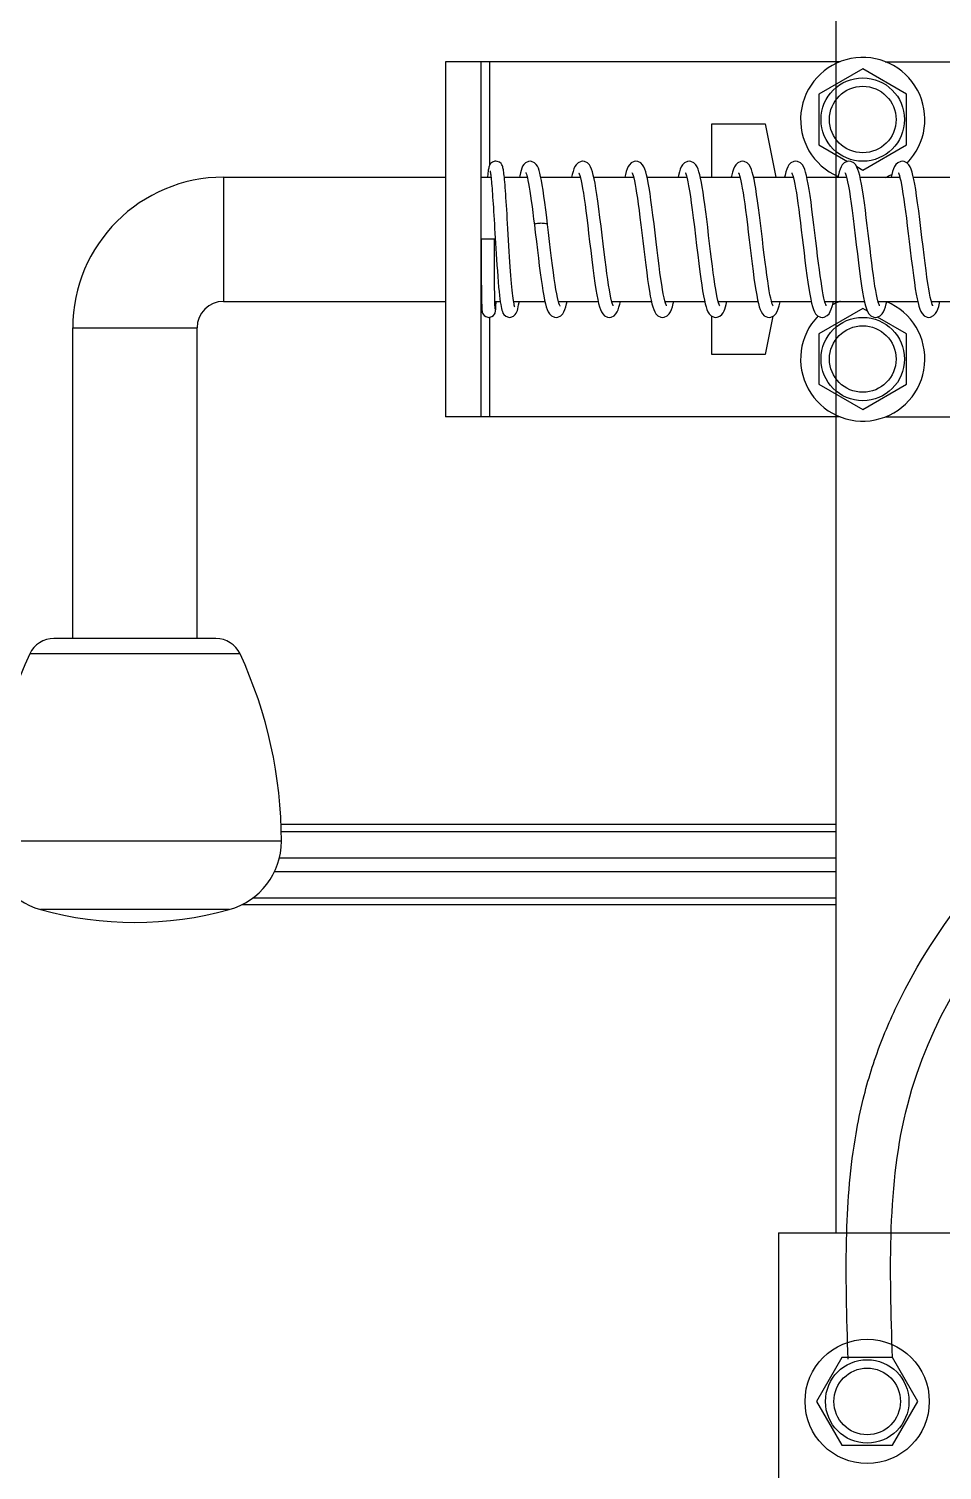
# Model space of a CAD drawing. Header units: millimetres. Extents: x 21899 to 38731, y -5425 to 3612.
# Drawn here: x 25084.2 to 25187.1, y 464.8 to 627.3 of the extents above; entities that cross this region are included whole.
import ezdxf

# ---------------------------------------------------------------- set-up
doc = ezdxf.new("R2010")
doc.units = ezdxf.units.MM

msp = doc.modelspace()

# ---------------------------------------------------------------- linework, layer by layer
at = {"color": 7, "linetype": 'Continuous'}
for p, q in [((25175.10988160015, 571.6200275439187), (25175.10988160015, 898.7786442230572)), ((25175.56677601335, 623.5853616595596), (25131.10988160015, 623.5853616595596)), ((25131.10988160015, 623.5853616595596), (25131.10988160015, 583.5853616595596)), ((25135.10988160015, 583.5853616595596), (25135.10988160015, 623.5853616595596)), ((25178.10988160015, 622.7853616595603), (25173.17353679855, 619.9353616595617)), ((25183.04622640176, 619.9353616595617), (25178.10988160015, 622.7853616595603)), ((25180.65298718696, 623.5853616595596), (25215.56677601335, 623.5853616595596)), ((25173.17353679855, 619.9353616595617), (25173.17353679855, 614.2353616595574)), ((25183.04622640176, 614.2353616595574), (25183.04622640176, 619.9353616595617)), ((25161.10988160015, 616.5853616595596), (25167.10988160015, 616.5853616595596)), ((25161.10988160015, 610.5853616595596), (25161.10988160015, 616.5853616595596)), ((25167.10988160015, 616.5853616595596), (25168.30988160016, 610.5853616595596)), ((25173.17353679855, 614.2353616595574), (25176.40846250975, 612.3676764294578)), ((25178.10988160015, 611.3853616595588), (25183.04622640176, 614.2353616595574)), ((25177.42783793586, 611.7791397527617), (25178.10988160015, 611.3853616595588)), ((25106.10988160015, 610.5853616595596), (25131.10988160015, 610.5853616595596)), ((25135.10988160015, 610.5853616595596), (25136.23114315286, 610.5853616595596)), ((25137.73158506805, 610.5853616595596), (25140.31285505195, 610.5853616595596)), ((25141.83697144606, 610.5853616595596), (25146.28253636826, 610.5853616595596)), ((25147.81052977045, 610.5853616595596), (25152.28236599536, 610.5853616595596)), ((25153.81064672336, 610.5853616595596), (25158.28192014316, 610.5853616595596)), ((25159.81091482825, 610.5853616595596), (25164.28251110276, 610.5853616595596)), ((25165.81053666126, 610.5853616595596), (25170.28240106785, 610.5853616595596)), ((25171.81049624756, 610.5853616595596), (25176.28176991805, 610.5853616595596)), ((25177.81042855886, 610.5853616595596), (25182.28227627745, 610.5853616595596)), ((25183.81035152866, 610.5853616595596), (25188.28341217055, 610.5853616595596)), ((25136.60633056925, 603.5853616595596), (25135.11343263106, 603.5853616595596)), ((25106.10988160015, 596.5853616595596), (25131.10988160015, 596.5853616595596)), ((25135.10988160015, 596.5853616595596), (25135.17181645716, 596.5853616595596)), ((25136.66605369435, 596.5853616595596), (25137.26930386796, 596.5853616595596)), ((25138.77583223316, 596.5853616595596), (25142.30252772095, 596.5853616595596)), ((25143.83091507095, 596.5853616595596), (25148.30285467765, 596.5853616595596)), ((25149.83080220215, 596.5853616595596), (25154.30239346756, 596.5853616595596)), ((25155.83082222166, 596.5853616595596), (25160.30245342675, 596.5853616595596)), ((25161.83107838726, 596.5853616595596), (25166.30267106576, 596.5853616595596)), ((25167.83051980195, 596.5853616595596), (25172.30293314905, 596.5853616595596)), ((25173.83054803676, 596.5853616595596), (25178.30198468456, 596.5853616595596)), ((25179.83059834735, 596.5853616595596), (25184.30261033856, 596.5853616595596)), ((25185.83113406876, 596.5853616595596), (25190.30132374806, 596.5853616595596)), ((25161.10988160015, 590.5853616595596), (25161.10988160015, 594.9292166228624)), ((25167.97620520375, 594.9169796776623), (25167.10988160015, 590.5853616595596)), ((25178.10988160015, 595.7853616595603), (25173.17353679855, 592.9353616595617)), ((25178.64043724725, 595.4790452138623), (25178.10988160015, 595.7853616595603)), ((25183.04622640176, 592.9353616595617), (25179.77853974515, 594.8219614303598)), ((25089.10988160015, 558.5853616595596), (25089.10988160015, 593.5853616595596)), ((25103.10988160015, 558.5853616595596), (25103.10988160015, 593.5853616595596)), ((25173.17353679855, 592.9353616595617), (25173.17353679855, 587.2353616595574)), ((25183.04622640176, 587.2353616595574), (25183.04622640176, 592.9353616595617)), ((25167.10988160015, 590.5853616595596), (25161.10988160015, 590.5853616595596)), ((25173.17353679855, 587.2353616595574), (25178.10988160015, 584.3853616595588)), ((25178.10988160015, 584.3853616595588), (25183.04622640176, 587.2353616595574)), ((25175.56677601335, 583.5853616595596), (25131.10988160015, 583.5853616595596)), ((25180.65298718696, 583.5853616595596), (25215.56677601335, 583.5853616595596)), ((25175.10988160015, 491.5853616595596), (25175.10988160015, 571.6200275439187)), ((25105.23661215015, 558.5853616595596), (25086.98315105015, 558.5853616595596)), ((25175.75988160016, 477.521706461157), (25172.90988160016, 472.5853616595596)), ((25181.45988160015, 477.521706461157), (25175.75988160016, 477.521706461157)), ((25184.30988160016, 472.5853616595596), (25181.45988160015, 477.521706461157)), ((25172.90988160016, 472.5853616595596), (25175.75988160016, 467.6490168580567)), ((25181.45988160015, 467.6490168580567), (25184.30988160016, 472.5853616595596)), ((25175.75988160016, 467.6490168580567), (25181.45988160015, 467.6490168580567))]:
    msp.add_line(p, q, dxfattribs=at)
at = {"color": 9, "linetype": 'Continuous'}
for p, q in [((25136.10988160015, 611.9943227330587), (25136.10988160015, 623.5853616595596)), ((25106.10988160015, 610.5853616595596), (25106.10988160015, 596.5853616595596)), ((25136.10988160015, 583.5853616595596), (25136.10988160015, 594.8000061016573)), ((25089.10988160015, 593.5853616595596), (25103.10988160015, 593.5853616595596)), ((25107.95746729166, 556.8490654615598), (25084.26229590866, 556.8490654615598)), ((25175.10988160015, 537.607327452657), (25112.57674691143, 537.6073274526607)), ((25112.59899076342, 536.830870317357), (25175.10988160015, 536.830870317357)), ((25112.60984264396, 535.7249205632615), (25079.60992055635, 535.7249205632615)), ((25112.38747967264, 533.8618187949614), (25175.10988160015, 533.8618187949614)), ((25111.83913012993, 532.3089045242596), (25175.10988160015, 532.3089045242596)), ((25175.10988160015, 528.5633958665603), (25108.1551879153, 528.5633958665567)), ((25109.41643655477, 529.3398530018603), (25175.10988160015, 529.3398530018603)), ((25106.73484069615, 528.0222932623583), (25085.48492250415, 528.0222932623583))]:
    msp.add_line(p, q, dxfattribs=at)
at = {"color": 3, "linetype": 'Continuous'}
for q in [(25243.10988160015, 491.5853616595596), (25168.60988160015, 389.5853616595596)]:
    msp.add_line((25168.60988160015, 491.5853616595596), q, dxfattribs=at)
at = {"color": 7, "linetype": 'Continuous'}
for points in [[(25136.77844875106, 612.3853615709595), (25136.64501721786, 612.3727232259625), (25136.38133928826, 612.2710928800589), (25136.19074316276, 612.1117017011602), (25136.08625320756, 611.9600236636616), (25136.03159200375, 611.8358335736593), (25135.99710725326, 611.7253174915604), (25135.97100518645, 611.615266411558), (25135.94867037106, 611.4971507636583), (25135.92831931156, 611.3668245669614), (25135.90913309056, 611.2220395239601), (25135.89053085886, 611.0600004792577), (25135.87221432495, 610.8786796205604), (25135.85400495026, 610.6763248865609), (25135.84664008966, 610.5853616595596)], [(25136.12593364145, 611.3077404290598), (25136.12588738606, 611.3078869967576), (25136.13020522556, 611.2916687346587), (25136.13984138996, 611.2486005959581), (25136.15260021175, 611.1815370789591), (25136.16734930326, 611.0922622584621), (25136.18345070606, 610.9820400029566), (25136.20060994125, 610.8511529924581), (25136.21867532576, 610.6994561206593)], [(25137.73510344095, 610.5514271190623), (25137.71240130896, 610.7703881122579), (25137.69029910496, 610.9654844581601), (25137.66866164446, 611.138437076057), (25137.64727988075, 611.2912620099596), (25137.62583341995, 611.4262336061583), (25137.60386083795, 611.54569512526), (25137.58040863965, 611.6532270320604), (25137.55342220495, 611.7542945724599), (25137.51809937366, 611.8575199325569), (25137.46299393215, 611.9747744893612), (25137.36069180146, 612.1179560202581), (25137.17461255156, 612.2716322932611), (25136.91636752935, 612.3718437325588), (25136.77834381336, 612.385361565659)], [(25140.62790488286, 612.385359825661), (25140.45788581205, 612.3667417239594), (25140.13145885905, 612.2205775398616), (25139.91961146836, 612.0158036665598), (25139.79429521775, 611.8161068867594), (25139.70007648766, 611.6005711853577), (25139.61844264426, 611.3542107250614), (25139.54341369496, 611.0717424762624), (25139.47101398306, 610.7448848001586), (25139.44072357446, 610.5853616595596)], [(25140.14373534785, 611.1175402169611), (25140.14497890486, 611.1153352508591), (25140.16985918336, 611.0618568015598), (25140.21318750746, 610.9439972061591), (25140.26719799996, 610.764570938758), (25140.32798880555, 610.5259599031597), (25140.39349357816, 610.2300884864599), (25140.46275835366, 609.8776208446579), (25140.53535254835, 609.4685862669576), (25140.61108045836, 609.0029896628621), (25140.68987747285, 608.4810627564584), (25140.77175113396, 607.9035090580583), (25140.85672337165, 607.2719153366597), (25140.94485111105, 606.588678752858), (25141.03621497586, 605.8571583887606), (25141.11317996486, 605.227965079961)], [(25141.91101176286, 610.2163936335601), (25141.82328088285, 610.6535863821591), (25141.73743808726, 611.0235663653584), (25141.65194769495, 611.3331052772592), (25141.56362880456, 611.5917045872593), (25141.46452251865, 611.8138888737594), (25141.33627905446, 612.0159220696587), (25141.12725495636, 612.2179910017585), (25140.80851930245, 612.3641025908582), (25140.62676710686, 612.3853595493601)], [(25146.55737780275, 612.3853587235571), (25146.37329624016, 612.3641758170597), (25146.03448079986, 612.2074515657587), (25145.81502716696, 611.9913430667584), (25145.67751081096, 611.7719600597593), (25145.56785932805, 611.5251043806566), (25145.46879053196, 611.2351483023594), (25145.37494587286, 610.8969098816597), (25145.30196715795, 610.5853616595596)], [(25146.11181910126, 611.0859719293585), (25146.12185269025, 611.0657026065601), (25146.16761219595, 610.9591201498624), (25146.22951738306, 610.77610575976)], [(25147.85154064705, 610.4048353830585), (25147.75463313815, 610.8314137254602), (25147.65794383206, 611.190244605059), (25147.55746099396, 611.4932037065591), (25147.44669532705, 611.7503822103608), (25147.30988995916, 611.9758212629604), (25147.09472066416, 612.1955388228598), (25146.75828349846, 612.3597286826625), (25146.55568613156, 612.3853576108595)], [(25152.55736811725, 612.3853587816593), (25152.37409515995, 612.364358671759), (25152.03613256146, 612.2086509173605), (25151.81615768065, 611.9928097884622), (25151.67758253166, 611.7720923563611), (25151.56680582245, 611.5223617141601), (25151.46665633615, 611.2281434430624), (25151.37087457126, 610.8807969371592), (25151.30232272606, 610.5853616595596)], [(25152.11080615735, 611.0873073959592), (25152.12368780425, 611.0620327613578), (25152.17104797695, 610.9500465742603), (25152.23389248936, 610.7617228891613)], [(25153.84664778045, 610.4279757854601), (25153.75099141456, 610.8461568603598), (25153.65507180755, 611.1998936233576), (25153.55488886176, 611.500063860658), (25153.44481043205, 611.7541319805605), (25153.30879194096, 611.9773020815592), (25153.09443274165, 612.1957600777605), (25152.75876658816, 612.3596068371626), (25152.55569209765, 612.3853575959583)], [(25158.55740582786, 612.3853585211618), (25158.37204797285, 612.3638859669591), (25158.03165484685, 612.205379433457), (25157.80970342176, 611.9843461955606), (25157.66810445125, 611.7535487725618), (25157.55394207675, 611.4883757608623), (25157.44936700285, 611.1702797970574), (25157.34711552045, 610.7844562420578), (25157.30289968956, 610.5853616595596)], [(25158.11147589936, 611.086427353559), (25158.12314534756, 611.0631298945591), (25158.17197815055, 610.9475693721615), (25158.23885271615, 610.7451890428601)], [(25159.83952081246, 610.4613663907585), (25159.74763316446, 610.8596618506599), (25159.65349833626, 611.2051547343581), (25159.55453176006, 611.5010165827625), (25159.44572694696, 611.7523183828598), (25159.31097341746, 611.97436735456), (25159.09736879455, 612.1935233288605), (25158.76043464556, 612.3591816423577), (25158.55566961966, 612.3853573836604)], [(25164.55737042295, 612.3853587920603), (25164.36934944596, 612.3632567233581), (25164.03581335765, 612.2084212419577), (25163.81533330886, 611.9917413730582), (25163.67170901426, 611.7606677216609), (25163.55343368956, 611.487024141461), (25163.44173752525, 611.1440916454594), (25163.33065089285, 610.7153556011617), (25163.30270476246, 610.5853616595596)], [(25164.10820127795, 611.0908571184591), (25164.12771096155, 611.0537577166615), (25164.17399959716, 610.942127197759), (25164.23402685136, 610.7612666163623)], [(25165.85986197575, 610.3651269388574), (25165.76415098626, 610.7924710578591), (25165.66808510135, 611.1557463090576), (25165.56836737705, 611.463665562158), (25165.45728458466, 611.7289835388583), (25165.31902455466, 611.9633614525592), (25165.10303120536, 612.1891541015575), (25164.76139043365, 612.3589348015594), (25164.55561430835, 612.3853569608618)], [(25170.55749952396, 612.3853577272603), (25170.36416031106, 612.3620181136575), (25170.02010571955, 612.1967707777585), (25169.80143802415, 611.9732909988597), (25169.66262401975, 611.7426094552575), (25169.55213888556, 611.4835356587573), (25169.45290338736, 611.1822995829571), (25169.35711608156, 610.8255120535614), (25169.30263569785, 610.5853616595596)], [(25170.10861115735, 611.0902856089597), (25170.12661445585, 611.056042410557), (25170.17374135085, 610.9428283453599), (25170.23520336406, 610.7573696783584)], [(25171.86695150755, 610.3309284785573), (25171.76896202556, 610.7725485438568), (25171.67123259696, 611.1448971732607), (25171.57043938056, 611.4579690991595), (25171.45882497066, 611.7258214206595), (25171.32050906176, 611.9613083679578), (25171.10499168305, 612.1876289991596), (25170.76324619346, 612.3584551048625), (25170.55559894776, 612.3853567599581)], [(25176.55745450055, 612.385358121759), (25176.36747604205, 612.3628123417584), (25176.02582871295, 612.2010675545607), (25175.80679299755, 611.9804809461566), (25175.66765632936, 611.7526602065591), (25175.55702570856, 611.4966212253566), (25175.45740526605, 611.1974425859589), (25175.36051738576, 610.8392914877622), (25175.30269774936, 610.5853616595596)], [(25176.10928069286, 611.0893659528592), (25176.12404035845, 611.0613235911587), (25176.17109785335, 610.949919080158), (25176.23850338755, 610.7463621013594)], [(25177.86919931536, 610.3200258455618), (25177.76899171196, 610.7724390452568), (25177.66978850956, 611.1498984574573), (25177.56815639156, 611.4642591665615), (25177.45615343825, 611.7313104561617), (25177.31765054815, 611.965263423659), (25177.10217847065, 612.1898195886606), (25176.76204600166, 612.3587669966582), (25176.55562762066, 612.3853569841594)], [(25182.55721526765, 612.3853598443602), (25182.39426059776, 612.3687288478613), (25182.05471510375, 612.2218207895567), (25181.82361046986, 612.0023933345583), (25181.67933092086, 611.7754603349604), (25181.56742356566, 611.5239683418622), (25181.46727632696, 611.2301810971621), (25181.37191899205, 610.8849408088572), (25181.30213856666, 610.5853616595596)], [(25182.11033972356, 611.0879281305606), (25182.12228893016, 611.0648373309596), (25182.16882320055, 610.9559381664585), (25182.23265676526, 610.7658000350566)], [(25183.86614796575, 610.3348184756615), (25183.76509229185, 610.7885895689615), (25183.66394183045, 611.1699336883612), (25183.56027619026, 611.4856590428608), (25183.44718962225, 611.7494005563567), (25183.30811544206, 611.9782071733571), (25183.09286701305, 612.1969456727602), (25182.75802240356, 612.3597953302597), (25182.55570371945, 612.3853577656591)], [(25136.21867532576, 610.6994561206593), (25136.23756638556, 610.5265819488595), (25136.25724462245, 610.332015948261), (25136.27769488926, 610.1151767934571), (25136.29889504425, 609.875710406759), (25136.32081851485, 609.6135002823576), (25136.34344442096, 609.3285626805591), (25136.36675583915, 609.0210597256591), (25136.39073853996, 608.6913108872614), (25136.41538013406, 608.3398015789571), (25136.44066948236, 607.967189186762), (25136.46659738476, 607.5742897598611), (25136.49319327965, 607.1614971621602), (25136.52053533935, 606.7285639204601), (25136.54870812495, 606.2752494385568), (25136.57779982265, 605.8014068528573), (25136.60790231315, 605.3070333816577), (25136.63911130675, 604.7923259910604), (25136.67152670996, 604.2577400481605), (25136.70526745536, 603.703818718659)], [(25138.79157749265, 596.4826525935568), (25138.75966035925, 596.6908536055598), (25138.72669355586, 596.9318192507599), (25138.69294170925, 597.2051232339581), (25138.65859339166, 597.510213957059), (25138.62379118885, 597.8463461109568), (25138.58864174326, 598.2126123792623), (25138.55315819215, 598.6087213063583), (25138.51729777116, 599.0348588606576), (25138.48101247285, 599.4911989128595), (25138.44425252725, 599.9778309920584), (25138.40696820996, 600.4946910956569), (25138.36911105755, 601.0414868653606), (25138.33063471875, 601.617615813062), (25138.29149557166, 602.2220757480609), (25138.25168281996, 602.8528923059566), (25138.21171770805, 603.4988441714595), (25138.17255240736, 604.1405878901569), (25138.13507515515, 604.7591856581566), (25138.09955743766, 605.3462021550586), (25138.06576559636, 605.9023605213588), (25138.03345944356, 606.4291746684612), (25138.00240838306, 606.928464328259), (25137.97239066316, 607.4021819566624), (25137.94319273425, 607.8522655086599), (25137.91466516205, 608.279678494262), (25137.88681350256, 608.683147936059), (25137.85966547196, 609.0613383484597), (25137.83324466166, 609.4132676034569), (25137.80756981415, 609.7383144006599), (25137.78265372256, 610.0362205985584), (25137.75850153716, 610.307089328162), (25137.73510344095, 610.5514271190623)], [(25142.60658573695, 605.2360258505578), (25142.51013443575, 606.0277391848576), (25142.40025008895, 606.907453522661), (25142.29462496706, 607.7194618003596), (25142.19310696155, 608.458284349359), (25142.09549554846, 609.1209881803588), (25142.00157070035, 609.7066325004598), (25141.91101176286, 610.2163936335601)], [(25146.22951738306, 610.77610575976), (25146.30077731686, 610.5197369909583), (25146.37826470376, 610.1913786072619), (25146.46044029086, 609.7914869583619), (25146.54641033075, 609.3208446102581), (25146.63556446855, 608.7812709733589), (25146.72750932866, 608.1754416868571), (25146.82196226275, 607.507174032362), (25146.91884133776, 606.7805034080593), (25147.01863367565, 605.9963735923593), (25147.12198282246, 605.15541161886), (25147.22955043425, 604.2595020614608), (25147.34201324455, 603.3125701172612), (25147.45985157015, 602.32324660206), (25147.58129147676, 601.3223715902568), (25147.70320870496, 600.3526286808592), (25147.82249489916, 599.4527402597596), (25147.93679287715, 598.6486209369614), (25148.04624551166, 597.9422381592594), (25148.15163844486, 597.3290034685597), (25148.25397119735, 596.8025638771578)], [(25149.88220434636, 596.3994648914595), (25149.80970777795, 596.6616500198579), (25149.73096636545, 596.9974769658584), (25149.64780732115, 597.4049467608565), (25149.56113524015, 597.8826029047596), (25149.47139836395, 598.4290364865592), (25149.37884482965, 599.0422390324602), (25149.28360966436, 599.7193555047597), (25149.18552190095, 600.4583281820596), (25149.08380881016, 601.2606865071575), (25148.97759153876, 602.1278699613613), (25148.86597270025, 603.0596973983593), (25148.74871612695, 604.0474878208624), (25148.62790611565, 605.0592744544592), (25148.50610929485, 606.0570352850591), (25148.38586412875, 607.0044860448616), (25148.26965271465, 607.8707291207611), (25148.15873833776, 608.640602427462), (25148.05260958426, 609.3159819327593), (25147.95050717796, 609.9019632228592), (25147.85154064705, 610.4048353830585)], [(25152.23389248936, 610.7617228891613), (25152.30542351016, 610.501471469157), (25152.38247860326, 610.1721455038569), (25152.46344905326, 609.7759106274607), (25152.54744268225, 609.314908128159), (25152.63395626096, 608.7914615525588), (25152.72310529545, 608.2055413015623), (25152.81530830085, 607.5556623180601), (25152.91104641905, 606.8403677597598), (25153.01081243096, 606.0589687861575), (25153.11444907275, 605.2175285143603), (25153.22110899605, 604.33034397136), (25153.32992598145, 603.414491498359), (25153.44004838105, 602.4887065733601), (25153.55060792586, 601.5726230063592), (25153.66071152606, 600.68571140946), (25153.76948623885, 599.8457791334586), (25153.87608916815, 599.0679152331577), (25153.97971814036, 598.3636798243606), (25154.07986859005, 597.7391472367599), (25154.17697519565, 597.1921488793596), (25154.27185635325, 596.7179100642606)], [(25155.88249600526, 596.3985207658625), (25155.80958047965, 596.6621670680615), (25155.72965168986, 597.0035269113578), (25155.64441844505, 597.4226587310623), (25155.55509281885, 597.9178206285578), (25155.46252924015, 598.4857338346592), (25155.36721863806, 599.1225545274574), (25155.26891835916, 599.8275669334616), (25155.16716819916, 600.6006827885576), (25155.06146625945, 601.440989434559), (25154.95128316795, 602.3460897430596), (25154.83608584585, 603.3112058509578), (25154.71661315436, 604.3176242590598), (25154.59571958805, 605.3258182371574), (25154.47643679426, 606.2949266336582), (25154.36147595746, 607.1907757554582), (25154.25131755955, 608.0021444440572), (25154.14540550266, 608.7289396934575), (25154.04311237576, 609.3732474208591), (25153.94373201845, 609.9385056700594), (25153.84664778045, 610.4279757854601)], [(25158.23885271615, 610.7451890428601), (25158.31687025465, 610.4556584188613), (25158.40261152195, 610.0782722148579), (25158.49416280155, 609.6130197428574), (25158.59036866995, 609.0610670217575), (25158.69056371525, 608.4245616722619), (25158.79504215535, 607.702026980558), (25158.90455699526, 606.8900174815572), (25159.01992575396, 605.9860587896619), (25159.14105472346, 604.9978229964618), (25159.26595911996, 603.953513132561), (25159.39244977446, 602.8879503736607), (25159.51826776205, 601.8384822178596), (25159.64090821196, 600.8428344793574), (25159.75792112786, 599.9330406037625), (25159.86862617485, 599.1207068279618), (25159.97412321426, 598.4002554637591), (25160.07565517425, 597.764221056259), (25160.17435338035, 597.2061121942606), (25160.27086242475, 596.7225524949608)], [(25161.87723451576, 596.4159095008581), (25161.80245277256, 596.6904543602577), (25161.72239366946, 597.0370650452605), (25161.63861107886, 597.4531625280579), (25161.55169157166, 597.9377323036606), (25161.46183473535, 598.4901875942596), (25161.36904437395, 599.1098979605595), (25161.27321572675, 599.795824072462), (25161.17417950105, 600.5461746173605), (25161.07197153906, 601.356068384659), (25160.96704756335, 602.2152176527597), (25160.85988676346, 603.1109006974584), (25160.75109509836, 604.027488768661), (25160.64168818775, 604.9446980394569), (25160.53274505545, 605.8416047644569), (25160.42532735666, 606.6986284217601), (25160.32047660316, 607.4987383041589), (25160.21898333306, 608.2299994631612), (25160.12067560345, 608.8901840489598), (25160.02508230275, 609.4804189873612), (25159.93162206576, 610.0030400423566), (25159.83952081246, 610.4613663907585)], [(25164.23402685136, 610.7612666163623), (25164.30296506885, 610.5111529441601), (25164.37802722996, 610.1924592710566), (25164.45763842606, 609.8059505762576), (25164.54083419176, 609.3529017518595), (25164.62717141675, 608.8341619064595), (25164.71668226965, 608.2491930453616), (25164.80952468085, 607.5975933232621), (25164.90589399356, 606.8797642763602), (25165.00557747395, 606.100715258759), (25165.10800079346, 605.2705481617595), (25165.21259444125, 604.401664149962), (25165.31880404666, 603.5082173066621), (25165.42608935395, 602.6055397874588), (25165.53392442245, 601.7094813586591), (25165.64176249225, 600.8359967632568), (25165.74902298056, 600.0004994241608), (25165.85515037795, 599.2166703278599), (25165.95963158976, 598.4957662083616), (25166.06201866716, 597.8461005733625), (25166.16200448966, 597.27248988266), (25166.25981998786, 596.7746257910621)], [(25167.88276623326, 596.397618756062), (25167.81432806366, 596.6435452311598), (25167.73960217756, 596.9581911049609), (25167.66026000086, 597.3406484835577), (25167.57733063345, 597.7894543203583), (25167.49120867946, 598.3041299442593), (25167.40188576115, 598.8851960966567), (25167.30924238436, 599.5328871421589), (25167.21318011766, 600.2461322720592), (25167.11400673626, 601.0191652230569), (25167.01215060795, 601.8430743414574), (25166.90802196125, 602.7069666912575), (25166.80201564045, 603.59827111696), (25166.69451259205, 604.5031351324578), (25166.58600386215, 605.40587971286), (25166.47727889955, 606.2881768462612), (25166.36915564195, 607.1323317879578), (25166.26242395076, 607.9227133040622), (25166.15783400185, 608.6466217022607), (25166.05600383045, 609.2953909708594), (25165.95685128246, 609.8674906318593), (25165.85986197575, 610.3651269388574)], [(25170.23520336406, 610.7573696783584), (25170.30544749586, 610.5013709121595), (25170.38135209936, 610.1772985234566), (25170.46112043405, 609.7879786353587), (25170.54376463796, 609.3360933444601), (25170.62888847155, 608.8233905476591), (25170.71630119685, 608.2517943165585), (25170.80591404656, 607.6237294897583), (25170.89769839306, 606.9422933769602), (25170.99166360316, 606.2113943955592), (25171.08784498785, 605.4358698033611), (25171.18626760926, 604.6218356569589), (25171.28678114145, 603.7781508963599), (25171.38917712105, 602.9154522678582), (25171.49325815696, 602.0453759602606), (25171.59884004266, 601.1802720970591), (25171.70575682695, 600.3328689254595), (25171.81384353206, 599.5160928710611), (25171.92250163526, 598.745674049962), (25172.03082393255, 598.0376721357607), (25172.13801750416, 597.4043340548596), (25172.24351141436, 596.853124551657)], [(25173.88174136166, 596.4009951541593), (25173.81360507096, 596.6463796811586), (25173.73947100586, 596.9587993812602), (25173.66097801345, 597.336993597859), (25173.57915053605, 597.7791161860587), (25173.49461667886, 598.2829014657618), (25173.40745400985, 598.8476903005576), (25173.31753438785, 599.4732325236619), (25173.22466697556, 600.1588749371585), (25173.12865534365, 600.9029834119574), (25173.02964069565, 601.6998660672616), (25172.92796850496, 602.5402911008568), (25172.82397414165, 603.4132219282619), (25172.71798045575, 604.306121056361), (25172.61029697955, 605.2053153688612), (25172.50131001166, 606.0956874651602), (25172.39183825265, 606.9585455612614), (25172.28280974586, 607.7755210883624), (25172.17511030605, 608.530878168458), (25172.06956130976, 609.2124754895594), (25171.96685637106, 609.8126041972573), (25171.86695150755, 610.3309284785573)], [(25176.23850338755, 610.7463621013594), (25176.31953732765, 610.4448241685604), (25176.40888673505, 610.0483723207581), (25176.50280594906, 609.5659819824577), (25176.60007179146, 609.0020642069576), (25176.70080710966, 608.3562414934568), (25176.80537790556, 607.6276245438567), (25176.91427224546, 606.8156446772591), (25177.02764010456, 605.9241617074586), (25177.14460631195, 604.968407157161), (25177.26415220676, 603.9687270403592), (25177.38528340445, 602.9482207824622), (25177.50706397135, 601.9310487498587), (25177.62865636466, 600.9406221935569), (25177.74926103366, 599.9987317525593), (25177.86812152955, 599.1242947418577), (25177.98454655026, 598.3322554516599), (25178.09808943435, 597.6319598420596), (25178.20888137286, 597.025844385862)], [(25179.88344241136, 596.3954214032601), (25179.81342665445, 596.647082797459), (25179.73741290445, 596.9681178189567), (25179.65746447325, 597.3550114027603), (25179.57452687336, 597.8054856354574), (25179.48900881356, 598.3179177949569), (25179.40112413286, 598.8903790193581), (25179.31097917056, 599.520400480862), (25179.21861660155, 600.2048022200615), (25179.12403855976, 600.9395572853609), (25179.02723342065, 601.7195618065598), (25178.92827525426, 602.5377523772622), (25178.82725762056, 603.3855794561605), (25178.72426155485, 604.2533382157599), (25178.61935665346, 605.1302743865599), (25178.51259843315, 606.0047477799599), (25178.40413383355, 606.8635806390594), (25178.29480363436, 607.6880673776614), (25178.18569308305, 608.4592169113603), (25178.07781902865, 609.161449930958), (25177.97208538656, 609.7836717818573), (25177.86919931536, 610.3200258455618)], [(25182.23265676526, 610.7658000350566), (25182.30627722575, 610.4980836528593), (25182.38594367685, 610.156201288959), (25182.46954520865, 609.7440994404606)], [(25182.46954520865, 609.7440994404606), (25182.55591392975, 609.2657408020605), (25182.64471794605, 608.7231159695584), (25182.73590138686, 608.1178594802623), (25182.82951931145, 607.4519014723592), (25182.92569014635, 606.7277523116572), (25183.02457156165, 605.9487650067604), (25183.12634804825, 605.1193930463596), (25183.23123095585, 604.2453998968595), (25183.34022164445, 603.3276718052584), (25183.45552433636, 602.359354083259), (25183.57572089446, 601.3676397274612), (25183.69694009995, 600.4013819322572), (25183.81530154045, 599.505374611359), (25183.92769826385, 598.710246578361), (25184.03447715325, 598.0149222150576), (25184.13706859265, 597.409606896359), (25184.23709387796, 596.8844942410578)], [(25185.87713023645, 596.416244814558), (25185.80130441416, 596.695038124657), (25185.71856236296, 597.0549190104575), (25185.63064028695, 597.4954069474625), (25185.53832065916, 598.01672640166), (25185.44195366195, 598.6189334995579), (25185.34168619785, 599.3012365717586), (25185.23754140965, 600.0616395935576), (25185.12938843056, 600.8971628118597), (25185.01701748405, 601.8031569632585), (25184.90020924566, 602.7723849589602), (25184.77959903645, 603.787255183357), (25184.65702144965, 604.81684108646), (25184.53437836726, 605.8283018613583), (25184.41354433695, 606.7904894582607), (25184.29630840325, 607.6770137931599), (25184.18336474436, 608.4750064821601), (25184.07438363045, 609.1827068451603), (25183.96887774466, 609.8014274968591), (25183.86614796575, 610.3348184756615)], [(25141.11318066735, 605.2279592995619), (25141.21918815035, 604.3464340031569), (25141.33906356436, 603.3374493975571), (25141.45412767256, 602.3710285484594), (25141.56492811446, 601.4555644524589), (25141.67201210935, 600.5965633630622), (25141.77594596356, 599.7972475715578), (25141.87732160735, 599.0592021678603), (25141.97677399815, 598.382887139458), (25142.07489399445, 597.7687481734611), (25142.17176266365, 597.2199455678601), (25142.26754013516, 596.7381239445604)], [(25143.99890557965, 596.0879194356603), (25144.00361241466, 596.0817835536582), (25143.99149922976, 596.1047218411622), (25143.94502761096, 596.2130786408597), (25143.88136801845, 596.4022150649616), (25143.80751995875, 596.6702870275622), (25143.72698667555, 597.0157793833569), (25143.64159560876, 597.4374404629598), (25143.55227292245, 597.9343082702617), (25143.45954235575, 598.5049033850592), (25143.36372381965, 599.1468039084575), (25143.26501060765, 599.8564789092597), (25143.16321935685, 600.6314363636593), (25143.05778703235, 601.4707774767594), (25142.94810661965, 602.3724888837605), (25142.83355138636, 603.3325357800568), (25142.71348770495, 604.3438735249583), (25142.60658494115, 605.2360324320616)], [(25135.11293468936, 603.5853616595596), (25135.11365070425, 603.2555600398591), (25135.11497935635, 602.7568582975582), (25135.11661887966, 602.2564016819597), (25135.11857016396, 601.7581617198593), (25135.12082955065, 601.2660799846599), (25135.12338879095, 600.7839835194609), (25135.12623504995, 600.3155024037624), (25135.12935095635, 599.8639925349598), (25135.13271469946, 599.4324664692613), (25135.13630017066, 599.0235348283604), (25135.14007715185, 598.6393603291581), (25135.14401154846, 598.2816259871615), (25135.14806566206, 597.9515188300575), (25135.15219845415, 597.6497325188611), (25135.15636612836, 597.3764657698594), (25135.16053892516, 597.1305408690605), (25135.16471875725, 596.9090433235615), (25135.16891666956, 596.7091688160581)], [(25136.70309131435, 595.6960226983574), (25136.70299392255, 595.6967929372622), (25136.70125056685, 595.713128855059), (25136.69840136565, 595.746212173457), (25136.69503085686, 595.7937207973591), (25136.69139411516, 595.85463351406), (25136.68761921056, 595.9284999745578), (25136.68377845106, 596.0151263067601), (25136.67991693036, 596.114427086959), (25136.67606525325, 596.2263493404607), (25136.67224470366, 596.3508653319586), (25136.66845939335, 596.4883908246593), (25136.66470385955, 596.63977187606), (25136.66097276146, 596.8060406333607), (25136.65726181596, 596.9883981411622), (25136.65356833345, 597.1882029767585), (25136.64989161366, 597.40695978636), (25136.64623494705, 597.6461913113599), (25136.64261744526, 597.9064937566582), (25136.63906461636, 598.1878038569594), (25136.63560059466, 598.4898207855585), (25136.63224803135, 598.8119982530625), (25136.62902796036, 599.1535445041591), (25136.62595969946, 599.5134258540565), (25136.62306077126, 599.8903742327602), (25136.62034683436, 600.2828994600568), (25136.61783162395, 600.6893060593575), (25136.61552690306, 601.1077143011571), (25136.61344242316, 601.5360850513607), (25136.61158589576, 601.9722478978583), (25136.60996297376, 602.4139319347596), (25136.60857724336, 602.8587985105623), (25136.60743022645, 603.3044751927591), (25136.60682851096, 603.5853616595596)], [(25136.70526745536, 603.703818718659), (25136.74048377856, 603.13108819236), (25136.77733537136, 602.5405414778579), (25136.81599933635, 601.9336560091615), (25136.85670971306, 601.3119758086614), (25136.89972800516, 600.6778555565616), (25136.94533188875, 600.0349241890581), (25136.99357079866, 599.3915475864596), (25137.04335688795, 598.7708897621596), (25137.09322251855, 598.1967037114591), (25137.14165518335, 597.687052102061), (25137.18794508655, 597.2459338571571), (25137.23255484906, 596.8644119008604)], [(25135.16891666956, 596.7091688160581), (25135.17314985215, 596.5284320298597), (25135.17744099726, 596.3646997910619)], [(25135.17744099726, 596.3646997910619), (25135.18179906336, 596.216806976161), (25135.18621564005, 596.0842974301595), (25135.19068517265, 595.966568249758), (25135.19520917315, 595.8628197344588)], [(25136.77269328765, 595.9213663322589), (25136.77863211335, 596.0222419214624), (25136.78471561435, 596.1338116124607), (25136.79096477156, 596.2565958644591), (25136.79739570055, 596.3910610474595), (25136.80402417555, 596.5376895998597), (25136.80607172525, 596.5853616595596)], [(25137.23255484906, 596.8644119008604), (25137.27611990656, 596.5336047071614), (25137.31932448046, 596.2462692537592), (25137.36268113126, 595.9980463407592), (25137.40704381606, 595.7841281228611), (25137.45426453836, 595.597833288557), (25137.50898835516, 595.4285652857579), (25137.57932639276, 595.2682326273571), (25137.68816835096, 595.1016083951617), (25137.89045871086, 594.9197094150586), (25138.18754769566, 594.7988572859613), (25138.32817036705, 594.7853620884598)], [(25138.32777961045, 594.7853621417598), (25138.47558781925, 594.80026153976), (25138.76545116756, 594.9195718857591), (25138.96555068066, 595.0981671801601), (25139.07484686185, 595.2621013397584), (25139.14458616936, 595.4147877612595), (25139.19997199265, 595.5753544993568), (25139.24975818445, 595.7558176815583), (25139.29749846546, 595.96388608286), (25139.34461200595, 596.2036174449604), (25139.39155406276, 596.4759718040586), (25139.40841397105, 596.5853616595596)], [(25138.90604168936, 595.9601748148598), (25138.89538749975, 595.9904994868593), (25138.87553241065, 596.0601932881618), (25138.85040178915, 596.166494789959), (25138.82204473195, 596.3076455024566), (25138.79157749265, 596.4826525935568)], [(25142.26754013516, 596.7381239445604), (25142.36279241955, 596.3222348144591), (25142.45890765295, 595.968241037659), (25142.55908884726, 595.668609574459), (25142.67109498556, 595.4112628024595), (25142.81273141995, 595.1823829223576), (25143.03724686406, 594.9612628939576), (25143.37891976196, 594.8052720998603), (25143.55735337106, 594.7853643935596)], [(25143.55570897055, 594.785365502059), (25143.75724416396, 594.8107315322595), (25144.09209874096, 594.9731978107593), (25144.30651329886, 595.1903754605592), (25144.44223823016, 595.4115206272618), (25144.55172744225, 595.6623062347571), (25144.65128632016, 595.9582262741606), (25144.74627878385, 596.3056595533599), (25144.81082354285, 596.5853616595596)], [(25148.25397119735, 596.8025638771578), (25148.35453543736, 596.35573039066), (25148.45472509945, 595.9822714820621), (25148.55751970845, 595.6727754556596), (25148.67063783605, 595.4121619375583), (25148.81123618316, 595.1843482431577), (25149.03250459216, 594.964717221359), (25149.37241299175, 594.8067517609597), (25149.55739469636, 594.7853647353622)], [(25149.55572005906, 594.7853654454593), (25149.75671853086, 594.8105990644617), (25150.09079103605, 594.9722120266597), (25150.30459425536, 595.1878218965576), (25150.43926115656, 595.4056901882577), (25150.54743450855, 595.6510568371596), (25150.64578353446, 595.9400694248616), (25150.73963775505, 596.2792653251599), (25150.81119624276, 596.5853616595596)], [(25150.00161211255, 596.0844513190605), (25149.99118772126, 596.1053406619612), (25149.94503167116, 596.2130675695589), (25149.88220434636, 596.3994648914595)], [(25154.27185635325, 596.7179100642606), (25154.36571627745, 596.3105047314602), (25154.46098331975, 595.9613362431592), (25154.56095994225, 595.6636730896571), (25154.67084868735, 595.4117549008588), (25154.80741941695, 595.1894072663599), (25155.02493759205, 594.9703207884595), (25155.36622296605, 594.8082097560618), (25155.55746193696, 594.7853652634585)], [(25155.55572432985, 594.7853654665596), (25155.75570319706, 594.8103433068609), (25156.09072274996, 594.9721577363598), (25156.30694640055, 595.1909477247609), (25156.44502621525, 595.4170153509622), (25156.55683042006, 595.6758221675591), (25156.65852047195, 595.9824032056567), (25156.75742142636, 596.3506296530613), (25156.81041479595, 596.5853616595596)], [(25156.00157681476, 596.0845026634597), (25155.99128007225, 596.105164897861), (25155.94528918435, 596.2124010911575), (25155.88249600526, 596.3985207658625)], [(25160.27086242475, 596.7225524949608), (25160.36609735125, 596.3089739973584), (25160.46183909525, 595.9584889656617), (25160.56219494175, 595.6604169704588), (25160.67286981126, 595.4077876804586), (25160.81068089815, 595.185083132259), (25161.02958206976, 594.9668688104575), (25161.36971607096, 594.8073810880596), (25161.55742112156, 594.7853648927594)], [(25162.00190752166, 596.0840667988596), (25161.99056615445, 596.1065858571601), (25161.94261358115, 596.2194682975605), (25161.87723451576, 596.4159095008581)], [(25162.56333558976, 595.6933319735617), (25162.72754784315, 596.23202890026), (25162.80770200716, 596.5853616595596)], [(25166.25981998786, 596.7746257910621), (25166.35620226365, 596.3489257012625), (25166.45267069286, 595.9892060050624), (25166.55246381216, 595.6863079231625), (25166.66326290755, 595.4268259298624), (25166.80219267936, 595.1964096724623), (25167.02073849815, 594.9734727827599), (25167.36418691846, 594.8086983580579), (25167.55749253325, 594.7853655249601)], [(25167.55572075456, 594.7853654172577), (25167.75358316596, 594.8098166734599), (25168.09051328206, 594.9720038666601), (25168.31293204926, 595.1990157712571), (25168.45795297636, 595.443111611261), (25168.57784882626, 595.7333843446613), (25168.69008195416, 596.0923240669581), (25168.80143204716, 596.537012418059), (25168.81153544405, 596.5853616595596)], [(25168.00471731825, 596.0802621946568), (25167.98699715165, 596.1138348876593), (25167.94201459015, 596.2210532348618), (25167.88276623326, 596.397618756062)], [(25172.24351141436, 596.853124551657), (25172.34714377516, 596.3861422129594), (25172.44956286956, 595.9997699670566), (25172.55346322295, 595.6836288542618), (25172.66641212506, 595.4205336516607), (25172.80606272265, 595.1912151678625), (25173.02361041056, 594.9713136227583), (25173.36344805476, 594.8088783485582), (25173.55747261186, 594.785365359261)], [(25173.55567772026, 594.7853658606618), (25173.77257823806, 594.8147480738589), (25174.09731641746, 594.9771610091593), (25174.31395679805, 595.2004043970592), (25174.45583387936, 595.4387626765601), (25174.56995661356, 595.7114173465598), (25174.67170599385, 596.0274576908596), (25174.76939536665, 596.3999693345613), (25174.81052180256, 596.5853616595596)], [(25174.00485802385, 596.0800703764617), (25173.98636003496, 596.115161022557), (25173.94101676976, 596.2237277417589), (25173.88174136166, 596.4009951541593)], [(25178.20888137286, 597.025844385862), (25178.31742497985, 596.5123118050615), (25178.42508486976, 596.0852885620625), (25178.53517321996, 595.7339006503607), (25178.65542612346, 595.442755546057), (25178.80201177765, 595.196660852358), (25179.02591641706, 594.969590110959), (25179.36591695985, 594.808283012062), (25179.55745405785, 594.785365174459)], [(25179.55573428096, 594.7853653576603), (25179.75286932006, 594.8096390476567), (25180.08946242306, 594.9712113249625), (25180.30659596455, 595.1904801666606), (25180.44532408845, 595.41760639516), (25180.55607726485, 595.6738156302599), (25180.65522968626, 595.9713536575582), (25180.75067882256, 596.3233019504623), (25180.81068150455, 596.5853616595596)], [(25180.00374842405, 596.0816063226594), (25179.98912583766, 596.1094904689598), (25179.94397483375, 596.2158649511621), (25179.88344241136, 596.3954214032601)], [(25184.23709387796, 596.8844942410578), (25184.33661599676, 596.4300999095576), (25184.43739796136, 596.0417206536586), (25184.54149353226, 595.716261686357), (25184.65525809446, 595.443090082561), (25184.79745299266, 595.2028548933595), (25185.02509230845, 594.9702013369606), (25185.37587694696, 594.8059571739577), (25185.55744934936, 594.7853651511614)], [(25185.55564289616, 594.7853660926594), (25185.75966273456, 594.8113455777566), (25186.09973277395, 594.9790188079569), (25186.31583357185, 595.2029730383583), (25186.45425977706, 595.4355629818601), (25186.56554479596, 595.6993375542588), (25186.66582068476, 596.0072110884576), (25186.76335200806, 596.3749588996579), (25186.81042802725, 596.5853616595596)], [(25186.00275811675, 596.0829344020603), (25185.99049771515, 596.1067159207596), (25185.94261652055, 596.2194510656591), (25185.87713023645, 596.416244814558)], [(25135.19520917315, 595.8628197344588), (25135.19980218926, 595.7720323410613), (25135.20450649766, 595.6928728213607), (25135.20942506035, 595.6235289586621), (25135.21478085696, 595.5616063361595), (25135.22112823765, 595.503261391259), (25135.22981523805, 595.4426607876594), (25135.24432599886, 595.37055976376), (25135.27584029445, 595.2680569827571), (25135.34736463096, 595.1280109876607), (25135.47565233425, 594.9810045778577), (25135.65260088006, 594.8629314047575), (25135.87613203876, 594.7929905292622), (25135.97860677246, 594.785361660659)], [(25135.97860298875, 594.7853616618595), (25136.09600089415, 594.795359329757), (25136.31827847446, 594.8697700413613), (25136.49252289526, 594.9908625179596), (25136.61638138456, 595.1380202964574), (25136.68340187115, 595.273054175057), (25136.71236430435, 595.3670080921584), (25136.72668416826, 595.4345449801622), (25136.73596621845, 595.4931145766604), (25136.74322809225, 595.5508938203566), (25136.74950087626, 595.6109842738588), (25136.75537025616, 595.6764057046603), (25136.76111898896, 595.749226448359), (25136.76687003356, 595.8305930480601), (25136.77269328765, 595.9213663322589)], [(25161.55621165675, 594.785362406059), (25161.70963981366, 594.8001500130595), (25162.01906497905, 594.9230096913598), (25162.24140817446, 595.1108998953569), (25162.38400071875, 595.3059952927579), (25162.49166665175, 595.5156885684592), (25162.56426140216, 595.6958375515605)]]:
    msp.add_lwpolyline(points, dxfattribs=at)
at = {"color": 9, "linetype": 'Continuous'}
for centre in [(25178.10988160015, 617.0853616595596), (25178.10988160015, 590.0853616595596), (25178.60988160015, 472.5853616595596)]:
    msp.add_circle(centre, 4.7, dxfattribs=at)
at = {"color": 7, "linetype": 'Continuous'}
for centre, radius in [((25178.10988160015, 617.0853616595596), 3.75), ((25178.10988160015, 590.0853616595596), 3.75), ((25178.60988160015, 472.5853616595596), 7), ((25178.60988160015, 472.5853616595596), 3.75)]:
    msp.add_circle(centre, radius, dxfattribs=at)
for centre, radius, start, end in [((25178.10988160015, 617.0853616595596), 7, 315.5486355887365, 246.4898874335288), ((25106.10988160015, 593.5853616595596), 17, 90, 180), ((25178.10988160015, 617.0853616595596), 7, 291.3699553057117, 297.8558556865991), ((25106.10988160015, 593.5853616595596), 3, 90, 180), ((25178.10988160015, 590.0853616595596), 7, 135.9874441985585, 67.3526622518224), ((25178.10988160015, 590.0853616595596), 7, 111.3699553057117, 119.0940513482124), ((25086.98315105015, 555.5853616595596), 3, 90, 155.0874424488356), ((25105.23661215015, 555.5853616595596), 3, 24.91255755116439, 90), ((25129.60988160015, 535.7873354292606), 50, 155.0874424488356, 180.0715221864705), ((25062.60988160015, 535.7873354292606), 50, 359.9284778135295, 24.91255755116439), ((25087.60991432336, 535.7349069418597), 8, 180.0715221864705, 254.5959670751129), ((25104.60984887696, 535.7349069418597), 8, 285.4040329248871, 359.9284778135295), ((25096.10988160015, 566.5853616595596), 40, 254.5959670751129, 285.4040329248871)]:
    msp.add_arc(centre, radius, start, end, dxfattribs=at)
msp.add_open_spline([(25176.46232427987, 477.3654348051969), (25176.31648234582, 482.0294503017722), (25176.16417889517, 486.7919248920189), (25176.42098042148, 495.3043139924812), (25176.71452298069, 499.048803368496), (25177.57850910034, 504.0652120731356), (25177.84479834695, 505.3608203852928), (25178.42652512905, 507.7317134662044), (25178.7273543992, 508.8062521015017), (25179.39330198086, 510.9244518932574), (25179.75879041889, 511.9704622522841), (25180.94673916954, 515.0685792339209), (25181.86063020906, 517.0806478997292), (25185.21751282748, 523.5272537948294), (25188.10902723858, 527.7341007803079), (25194.66025082117, 535.6356349847629), (25198.32104400592, 539.3319016208588), (25206.11769889753, 546.2712184328047), (25210.25430548198, 549.5143469282921), (25217.88324120429, 554.9843490168205), (25221.33132049434, 557.2830207281295), (25228.29821211487, 561.655770803507), (25231.81928313022, 563.7289126536161), (25242.45852111714, 569.6625193316686), (25249.65250371379, 573.2373179601163), (25268.50175025612, 581.9729837739833), (25280.16771777385, 586.7511113573637), (25302.75110874733, 596.2420183350732), (25313.66775045324, 600.9556094713844), (25327.74450667178, 608.2115187349082), (25331.55299592693, 610.3103439151164), (25338.08517828169, 614.2329798764658), (25340.86290174794, 616.0179456702645), (25346.27747686874, 619.7365962297044), (25348.91211814388, 621.6680476170295), (25356.60409281805, 627.6730164226974), (25361.44958418836, 631.9571279296069), (25376.10395994102, 646.5227329745285), (25384.88563063568, 657.8283160707688), (25400.12317358624, 682.6943581516716), (25406.57725631073, 696.2549929030756), (25417.38819977744, 725.2631624164242), (25421.74442333505, 740.7098805005808), (25431.56171864701, 787.1074882274697), (25434.71142401631, 819.9026948947103), (25436.17949885031, 888.0312322227619), (25434.50041173919, 923.3635692593489), (25428.03707639956, 993.947201372881), (25423.25369583047, 1029.198764349039), (25416.41208502765, 1071.661292055083), (25414.99267661974, 1080.119699588893), (25412.08905396629, 1096.851087235686), (25410.60412540789, 1105.127050614301), (25406.07161675988, 1129.70732941397), (25402.94630749877, 1145.764039118923), (25393.4326484972, 1193.116199538254), (25386.9063514924, 1223.59381384329), (25371.58571376425, 1296.795290932223), (25363.10084495738, 1338.818790420839), (25354.77520333487, 1393.06927859112), (25353.07765331936, 1405.239777441348), (25350.29312674732, 1428.008188427852), (25349.15465278443, 1438.596460837281), (25347.47129892064, 1457.195482748666), (25346.84948638647, 1465.185441106409), (25345.8200528647, 1481.233575205115), (25345.41048056672, 1489.288881110704), (25344.47252407204, 1513.541664123539), (25344.23488297717, 1529.825998816283), (25344.48819112216, 1578.972072014727), (25345.94515234257, 1612.126922305142), (25352.25475446157, 1706.914732687284), (25358.92847158686, 1769.135104931294), (25366.57013873129, 1847.668886158091), (25368.12125444243, 1864.050941962341), (25370.60005318886, 1892.037378531815), (25371.57786334006, 1903.651934886784), (25373.3900922073, 1926.849997065587), (25374.22690485626, 1938.435809624272), (25376.53367468376, 1973.156125084177), (25377.79996406315, 1996.253506178597), (25380.81804602277, 2065.417415067473), (25381.78905579316, 2111.355716099399), (25381.84987639031, 2248.819477298119), (25378.08652516126, 2339.993840993306), (25364.40205854292, 2522.266607811656), (25354.50258400137, 2613.357352646231), (25326.96345053462, 2828.373069603487), (25307.81953830094, 2952.283641672344), (25288.6685115006, 3076.236557539225)], degree=3, knots=[0, 0, 0, 0, 13.61465646746313, 13.61465646746313, 24.23750625957194, 24.23750625957194, 27.94992482891764, 27.94992482891764, 31.06368387915701, 31.06368387915701, 34.17744292939639, 34.17744292939639, 40.40496102987515, 40.40496102987515, 54.6735616365184, 54.6735616365184, 68.94216224316166, 68.94216224316166, 83.21076284980492, 83.21076284980492, 94.64342058068652, 94.64342058068652, 106.0760783115681, 106.0760783115681, 128.9413937733314, 128.9413937733314, 165.9330131128235, 165.9330131128235, 202.9246324523156, 202.9246324523156, 217.2116494727876, 217.2116494727876, 228.325165177012, 228.325165177012, 239.4386808812363, 239.4386808812363, 261.665712289685, 261.665712289685, 310.5911265421098, 310.5911265421098, 359.5165407945346, 359.5165407945346, 408.4419550469595, 408.4419550469595, 499.7213966788277, 499.7213966788277, 591.0008383106958, 591.0008383106958, 682.280279942564, 682.280279942564, 705.2837269669155, 705.2837269669155, 728.2871739912671, 728.2871739912671, 774.2940680399702, 774.2940680399702, 866.3078561373762, 866.3078561373762, 999.9728159826925, 999.9728159826925, 1038.611318402599, 1038.611318402599, 1072.030724958774, 1072.030724958774, 1097.038945263444, 1097.038945263444, 1122.047165568114, 1122.047165568114, 1172.063606177453, 1172.063606177453, 1272.096487396133, 1272.096487396133, 1455.942037096753, 1455.942037096753, 1504.419990033212, 1504.419990033212, 1538.871882692223, 1538.871882692223, 1573.323775351235, 1573.323775351235, 1642.227560669259, 1642.227560669259, 1780.035131305306, 1780.035131305306, 2055.6502725774, 2055.6502725774, 2331.265413849494, 2331.265413849494, 2706.346630326029, 2706.346630326029, 2706.346630326029, 2706.346630326029])
msp.add_spline([(25181.45988160015, 477.521706461157), (25183.17248003658, 506.0740295635369), (25220.98382127511, 550.99048116829), (25339.71894524604, 609.398817992831), (25420.95945976116, 1074.687332990714), (25351.59015143984, 1469.52849236313), (25377.09765066516, 1910.158488931531), (25377.09765066516, 2419.72301373108), (25293.60988160016, 3077.000011230855)], degree=3)
at = {"color": 9, "linetype": 'Continuous'}
for points, start_tangent, end_tangent in [([(25141.85988160015, 605.3854198414592), (25141.57480801456, 605.3733155763584), (25141.33103024156, 605.3402972026597), (25141.16746702665, 605.2906570670566), (25141.11293468936, 605.2320057897596), (25141.11325495025, 605.2279768772605)], (-1, 0), (0.1554165928259348, -0.9878490181573183)), ([(25142.60651043715, 605.2360207497586), (25142.55229617366, 605.2906570670566), (25142.38873295875, 605.3402972026597), (25142.14495518575, 605.3733155763584), (25141.85988160015, 605.3854198414592)], (-0.1549084770626683, 0.9879288252369829), (-1, 0))]:
    msp.add_spline(points, degree=3, dxfattribs=dict(at, start_tangent=start_tangent, end_tangent=end_tangent))

doc.saveas('drawing.dxf')
